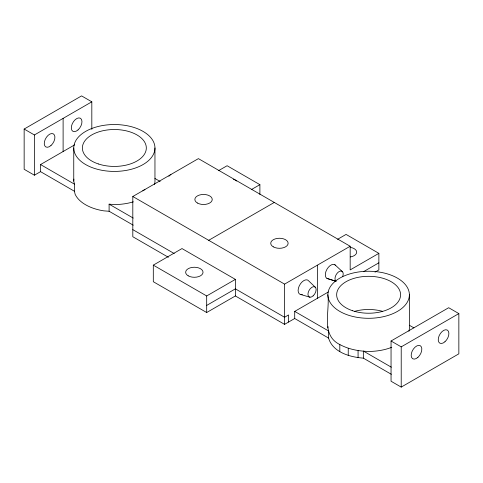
<?xml version="1.0" encoding="UTF-8"?>
<svg xmlns="http://www.w3.org/2000/svg" width="483" height="483" viewBox="0 0 483 483"><rect width="100%" height="100%" fill="white"/><g stroke="black" fill="none" stroke-linecap="round" stroke-linejoin="round"><path stroke-width="0.72" d="M74.714 144.828L40.548 164.552L40.548 171.652L34.402 175.202L24.15 169.285L24.15 129.046L81.573 95.894L91.818 101.81L91.818 129.384M24.15 129.046L34.402 134.962L91.818 101.81M168.41 257.288L132.807 236.736L132.807 196.496L198.398 158.623L350.169 246.252L350.169 269.919L378.865 253.352L378.865 269.919L375.025 272.14M218.618 170.62L227.101 165.729L259.896 184.663L259.896 194.456M251.42 189.559L259.896 184.663M235.378 295.958L206.682 312.525L153.304 281.71L153.304 265.137L182 248.57L235.378 279.385L235.378 295.958L284.572 324.359L294.702 318.508L328.561 338.058C332.696 352.318 350.072 357.136 363.343 358.138L391.339 374.301M208.692 240.311L274.284 202.437M153.304 265.137L206.682 295.958L235.378 279.385M206.682 305.425L235.378 288.852L284.572 317.259L288.556 314.958L288.556 322.058M337.593 239.308L346.07 234.412L378.865 253.352M132.807 196.496L284.572 284.119L350.169 246.252M294.702 318.508L294.702 311.408L328.38 291.967M363.488 271.7L378.865 262.818M391.049 340.998L448.683 307.719L458.85 313.594L458.85 353.834L401.216 387.106L391.049 381.232L391.049 340.998L401.216 346.866L458.85 313.594M133.254 225.181L109.104 211.258L109.104 204.158L114.356 204.557A40.602 23.444 0 0 0 133.338 201.834M109.104 211.258L103.845 210.86A40.602 23.444 0 0 1 75.137 194.281L74.442 191.25L74.442 184.144L73.754 181.113L73.754 147.973M327.866 294.769C330.028 311.396 320.579 335.057 339.803 344.548C348.66 349.294 358.64 351.213 368.62 351.437A40.753 23.528 0 0 0 391.761 347.277M300.975 294.594L309.989 297.214M335.673 281.16L328.102 278.788A7.915 4.57 -60 0 1 326.943 269.291A7.915 4.57 -60 0 1 335.745 265.547M326.943 278.431L336.198 281.329A5.796 3.345 -60 0 1 335.957 275.081A5.796 3.345 -60 0 1 341.451 271.072A5.796 3.345 -60 0 1 342.652 276.626M409.324 325.24L413.883 327.872M109.104 204.158L133.254 218.081M294.702 311.408L328.561 330.952L328.561 338.058M391.339 367.201L363.343 351.038L363.343 358.138M132.807 229.636L174.236 253.551M154.922 178.456L160.133 181.469M40.548 164.552L74.442 184.144M40.548 171.652L74.442 191.25M334.858 264.72L342.652 271.893M315.592 287.512L308.812 281.015A8.114 4.685 -60 0 0 299.291 285.791A8.114 4.685 -60 0 0 302.358 294.455M409.373 294.769A40.753 23.528 0 0 1 348.243 315.145A40.753 23.528 0 0 1 348.243 274.398A40.753 23.528 0 0 1 409.373 294.769L409.373 327.909A40.753 23.528 0 0 1 408.938 331.32M401.216 346.866L401.216 387.106M358.072 350.634L358.072 357.734M348.243 348.285L348.243 355.385M339.803 344.548L339.803 351.648M317.373 265.185L317.373 298.325M284.572 284.119L284.572 324.359M206.682 295.958L206.682 312.525M154.958 147.973A40.602 23.444 0 0 1 94.052 168.277A40.602 23.444 0 0 1 94.052 127.675A40.602 23.444 0 0 1 154.958 147.973L154.958 181.113A40.602 23.444 0 0 1 154.53 184.512M63.11 118.389L63.11 151.523M34.402 134.962L34.402 175.202M350.338 247.381A8.579 4.951 0 0 1 356.695 252.168A8.579 4.951 0 0 1 350.338 256.95M233.386 179.247A8.471 4.89 0 0 1 236.483 181.034M327.866 327.909A40.753 23.528 0 0 1 327.933 326.55M73.754 181.113A40.602 23.444 0 0 1 73.905 179.072M142.811 190.882A5.796 3.345 -60 0 1 144.936 189.656M168.881 176.301A5.796 3.345 -60 0 1 170.934 174.484M354.673 311.342A31.902 18.42 0 0 1 382.566 311.342M197.396 203.017A8.694 5.023 0 0 0 211.946 200.765A8.694 5.023 0 0 0 201.296 194.619A8.694 5.023 0 0 0 197.396 203.017M273.281 246.831A8.694 5.023 0 0 0 287.832 244.579A8.694 5.023 0 0 0 277.176 238.427A8.694 5.023 0 0 0 273.281 246.831M313.105 295.892A5.796 3.345 -60 0 0 314.94 286.908A5.796 3.345 -60 0 0 308.082 292.994A5.796 3.345 -60 0 0 313.105 295.892M444.94 341.771A7.535 4.353 -60 0 0 447.33 330.094A7.535 4.353 -60 0 0 438.413 337.997A7.535 4.353 -60 0 0 444.94 341.771M98.375 163.954A31.963 18.451 0 0 0 146.319 147.973A31.963 18.451 0 0 0 98.375 131.992A31.963 18.451 0 0 0 98.375 163.954M188.189 275.811A8.694 5.023 0 0 0 202.739 273.565A8.694 5.023 0 0 0 192.089 267.413A8.694 5.023 0 0 0 188.189 275.811M352.638 310.756A31.963 18.457 0 0 0 400.582 294.769A31.963 18.457 0 0 0 352.638 278.788A31.963 18.457 0 0 0 352.638 310.756M417.886 357.39A7.535 4.353 -60 0 0 420.27 345.713A7.535 4.353 -60 0 0 411.359 353.622A7.535 4.353 -60 0 0 417.886 357.39M78.017 129.927A7.535 4.353 -60 0 0 80.407 118.25A7.535 4.353 -60 0 0 71.49 126.16A7.535 4.353 -60 0 0 78.017 129.927M50.963 145.552A7.535 4.353 -60 0 0 53.347 133.876A7.535 4.353 -60 0 0 44.436 141.779A7.535 4.353 -60 0 0 50.963 145.552"/></g></svg>
